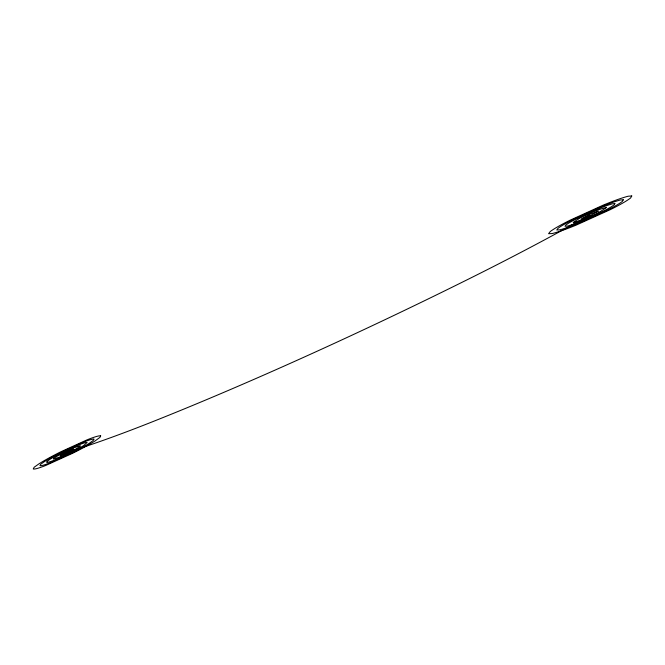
<?xml version="1.0" encoding="UTF-8"?>
<svg xmlns="http://www.w3.org/2000/svg" width="665" height="665" viewBox="0 0 665 665"><rect width="100%" height="100%" fill="white"/><g stroke="black" fill="none" stroke-linecap="round" stroke-linejoin="round"><path stroke-width="1" d="M589.805 215.003A365.742 41.172 -25.5 0 1 467.404 279.649A492.474 49.634 -25.7 0 1 156.649 420.105A357.288 39.908 -26.1 0 1 66.808 452.416M60.241 455.392L65.203 453.896L73.582 449.099L68.404 450.945L60.241 455.392M100.664 435.824L99.966 437.362L95.195 440.853A29.21 3.824 -28.1 0 1 84.779 446.955A45.12 5.819 -28.1 0 1 72.809 453.206L45.91 465.392A45.129 5.777 -28.1 0 1 37.614 468.343A29.227 3.757 -28.2 0 1 33.25 468.958L34.173 467.229L39.26 463.638A29.784 3.874 -28.3 0 1 49.567 457.653A47.373 6.268 -28.3 0 1 61.08 451.66L87.032 439.856A47.356 6.309 -28.3 0 1 95.452 436.789A31.654 4.198 -28.2 0 1 100.664 435.824M53.699 458.368L53.391 459.033C62.876 456.581 71.803 451.735 80.008 446.423L80.349 445.774C70.839 448.227 61.928 453.073 53.699 458.368M93.89 439.141L93.291 440.396L89.451 443.198A23.408 3.059 -28.1 0 1 81.13 448.069A36.259 4.688 -28.1 0 1 71.587 453.048L50.149 462.765A36.259 4.663 -28.1 0 1 43.499 465.126A23.425 3.017 -28.2 0 1 39.967 465.65L40.665 464.286L44.705 461.419A23.774 3.101 -28.3 0 1 52.959 456.622A37.697 4.971 -28.3 0 1 62.211 451.809L83.042 442.333A37.689 4.996 -28.3 0 1 89.767 439.889A25.262 3.342 -28.2 0 1 93.89 439.141M47.165 461.327L46.675 462.341A17.598 2.278 -28.2 0 0 49.36 461.934A27.315 3.525 -28.1 0 0 54.355 460.147L70.374 452.882A27.315 3.541 -28.1 0 0 77.506 449.166A17.589 2.303 -28.1 0 0 83.74 445.517L87.123 442.458A18.903 2.494 -28.2 0 0 84.064 443.006A28.121 3.716 -28.2 0 0 79.027 444.827L63.341 451.959A28.121 3.699 -28.3 0 0 56.384 455.583A17.797 2.319 -28.3 0 0 50.183 459.183L47.165 461.327M631.75 195.959L630.62 197.962A33.375 4.746 -23.6 0 1 622.507 203.199A51.305 7.224 -23.7 0 1 610.32 209.641L576.156 225.127A51.014 7.207 -23.8 0 1 562.648 230.331A32.901 4.73 -23.8 0 1 552.174 233.548L548.583 233.706L550.321 231.478A33.533 4.904 -23.8 0 1 558.592 226.266A53.616 7.938 -23.7 0 1 570.312 220.09L602.956 205.244A53.931 7.947 -23.6 0 1 616.372 199.999A36.176 5.245 -23.6 0 1 628.109 196.233L631.75 195.959M623.305 199.791L622.349 201.42A26.708 3.807 -23.6 0 1 615.84 205.601A41.197 5.827 -23.7 0 1 606.131 210.739L578.924 223.074A41.014 5.819 -23.8 0 1 568.126 227.239A26.401 3.799 -23.8 0 1 559.697 229.841L556.771 229.99L558.118 228.228A26.808 3.907 -23.8 0 1 564.718 224.055A42.676 6.284 -23.7 0 1 574.128 219.093L600.362 207.164A42.876 6.293 -23.6 0 1 611.11 202.975A28.828 4.173 -23.6 0 1 620.445 199.99L623.305 199.791M614.884 203.615L614.127 204.845A20.033 2.868 -23.7 0 1 609.24 207.987A31.022 4.406 -23.7 0 1 601.983 211.819L581.676 221.029A30.923 4.406 -23.8 0 1 573.579 224.155A19.867 2.86 -23.8 0 1 567.228 226.133L564.984 226.266L565.957 224.953A20.091 2.926 -23.8 0 1 570.903 221.819A31.854 4.663 -23.7 0 1 577.985 218.078L597.752 209.101A31.97 4.672 -23.6 0 1 605.815 205.959A21.538 3.117 -23.6 0 1 612.781 203.739L614.884 203.615M606.497 207.422C596.862 214.537 584.884 219.55 573.23 222.526C582.922 215.427 594.859 210.464 606.497 207.422M598.134 211.221L590.528 215.518L581.501 218.768L589.09 214.487L598.134 211.221"/></g></svg>
